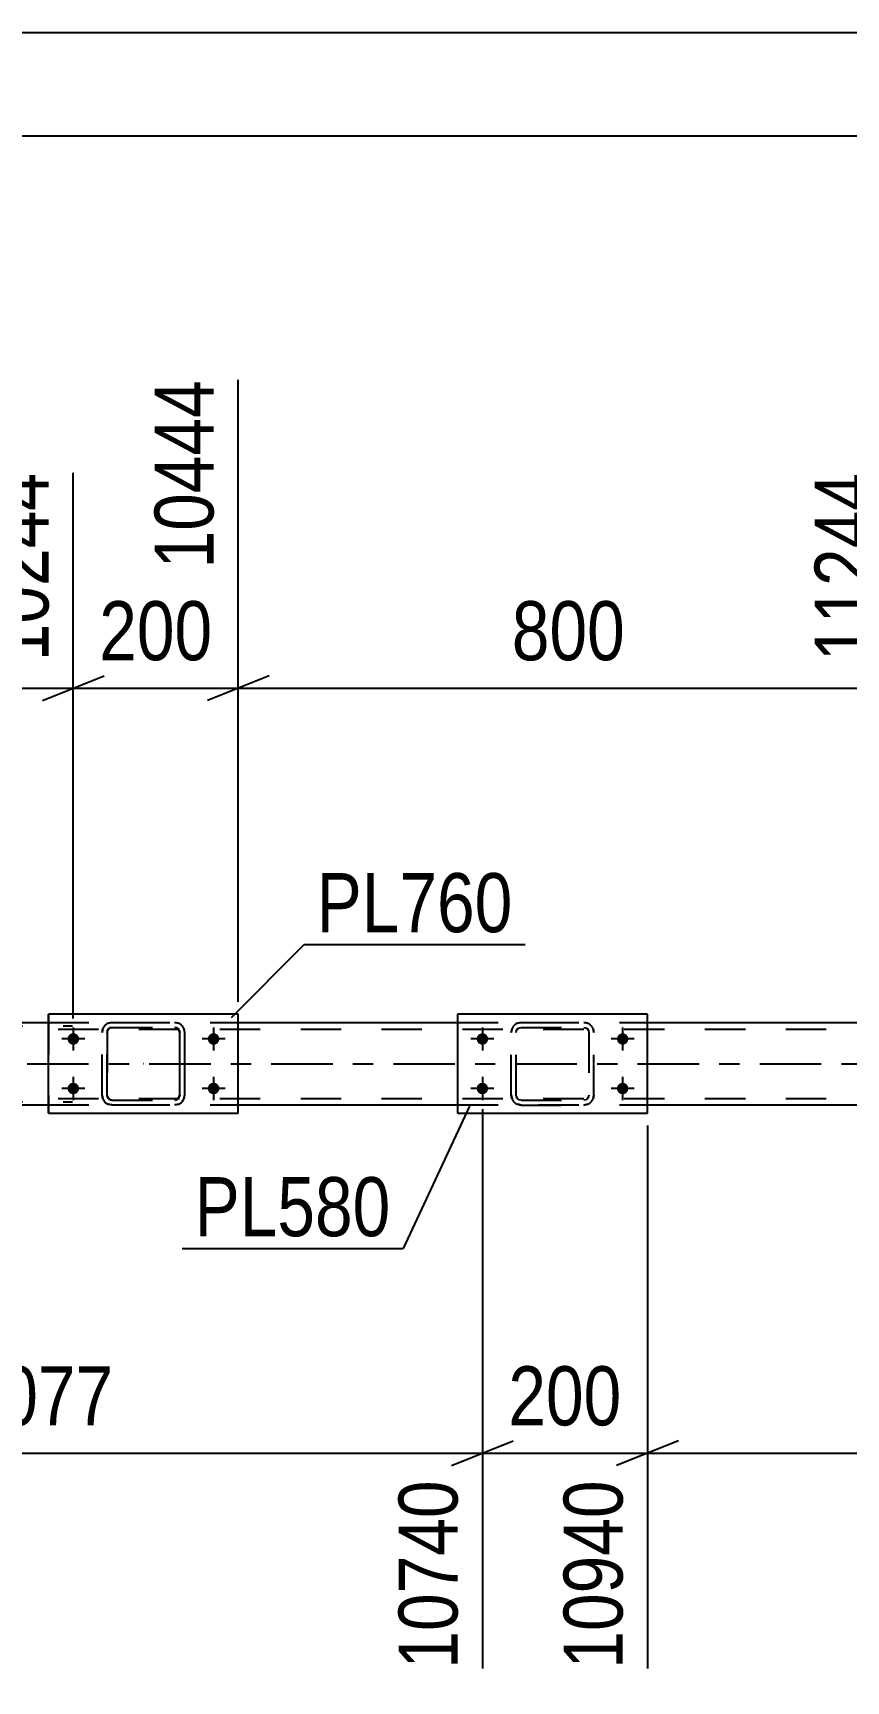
# Model space of a CAD drawing. Header units: millimetres. Extents: x -598 to 243, y -441 to 153.
# Drawn here: x -146.1 to -106.7, y 73.1 to 153 of the extents above; entities that cross this region are included whole.
import ezdxf

# ---------------------------------------------------------------- set-up
doc = ezdxf.new("R2010")
doc.units = ezdxf.units.MM
doc.linetypes.add('DXK_LINE_DOT2', pattern=[3.9198, 1.9599, -1.9599])
doc.linetypes.add('DXK_LINE_DOT3', pattern=[5.9187, 2.979, -0.9799, 0.9799, -0.9799])
doc.styles.add('Arial Narrow', font='ARIALN.TTF', dxfattribs={"height": 0.2})

# ---------------------------------------------------------------- blocks, each defined once
blk = doc.blocks.new('Unknown-318889849-1133')
at = {"color": 5, "linetype": 'Continuous'}
for p, q in [((243.023, 152.993), (-597.977, 152.993)), ((238.023, 147.993), (-592.977, 147.993))]:
    blk.add_line(p, q, dxfattribs=at)
blk = doc.blocks.new('Part-318889849-64102 - 64094')
at = {"color": 7, "linetype": 'DXK_LINE_DOT2'}
for p, q in [((-513.338, 104.717), (-1.547, 104.717)), ((-145.34, 105.037), (-136.14, 105.037)), ((-125.509, 105.037), (-116.309, 105.037)), ((-513.338, 101.357), (-1.547, 101.357)), ((-145.34, 101.037), (-136.14, 101.037)), ((-125.509, 101.037), (-116.309, 101.037))]:
    blk.add_line(p, q, dxfattribs=at)
at = {"color": 2, "linetype": 'Continuous'}
for p, q in [((-167.39, 105.037), (-145.34, 105.037)), ((-136.14, 105.037), (-125.509, 105.037)), ((-116.309, 105.037), (-105.34, 105.037)), ((-167.39, 101.037), (-145.34, 101.037)), ((-136.14, 101.037), (-125.509, 101.037)), ((-116.309, 101.037), (-105.34, 101.037))]:
    blk.add_line(p, q, dxfattribs=at)
at = {"color": 7, "linetype": 'DXK_LINE_DOT3'}
blk.add_line((-513.338, 103.037), (-1.547, 103.037), dxfattribs=at)
blk = doc.blocks.new('Part-318889849-64192 - 64094')
at = {"color": 7, "linetype": 'DXK_LINE_DOT2'}
for p, q in [((-122.909, 104.556), (-122.872, 104.74)), ((-122.872, 104.74), (-122.909, 104.556)), ((-122.669, 104.556), (-122.651, 104.648)), ((-122.651, 104.648), (-122.599, 104.726)), ((-122.612, 105), (-122.429, 105.036)), ((-122.429, 105.036), (-122.612, 105)), ((-122.599, 104.726), (-122.521, 104.778)), ((-122.521, 104.778), (-122.429, 104.796)), ((-122.429, 105.036), (-119.389, 105.036)), ((-122.429, 104.796), (-119.389, 104.796)), ((-119.389, 105.036), (-119.205, 105)), ((-119.205, 105), (-119.389, 105.036)), ((-119.389, 104.796), (-119.297, 104.778)), ((-119.297, 104.778), (-119.219, 104.726)), ((-119.219, 104.726), (-119.167, 104.648)), ((-119.167, 104.648), (-119.149, 104.556)), ((-118.945, 104.74), (-118.909, 104.556)), ((-118.909, 104.556), (-118.945, 104.74)), ((-122.909, 101.516), (-122.909, 104.556)), ((-122.669, 101.516), (-122.669, 104.556)), ((-119.149, 104.556), (-119.149, 101.516)), ((-118.909, 101.516), (-118.909, 104.556)), ((-122.872, 101.333), (-122.909, 101.516)), ((-122.909, 101.516), (-122.872, 101.333)), ((-122.651, 101.425), (-122.669, 101.516)), ((-119.149, 101.516), (-119.167, 101.425)), ((-118.909, 101.516), (-118.945, 101.333)), ((-118.945, 101.333), (-118.909, 101.516)), ((-122.599, 101.347), (-122.651, 101.425)), ((-122.429, 101.036), (-122.612, 101.073)), ((-122.612, 101.073), (-122.429, 101.036)), ((-122.521, 101.295), (-122.599, 101.347)), ((-122.429, 101.276), (-122.521, 101.295)), ((-122.429, 101.276), (-119.389, 101.276)), ((-122.429, 101.036), (-119.389, 101.036)), ((-119.297, 101.295), (-119.389, 101.276)), ((-119.205, 101.073), (-119.389, 101.036)), ((-119.389, 101.036), (-119.205, 101.073)), ((-119.219, 101.347), (-119.297, 101.295)), ((-119.167, 101.425), (-119.219, 101.347))]:
    blk.add_line(p, q, dxfattribs=at)
at = {"color": 7, "linetype": 'DXK_LINE_DOT3'}
blk.add_line((-120.909, 103.036), (-120.909, 103.036), dxfattribs=at)
at = {"color": 7, "linetype": 'DXK_LINE_DOT2'}
for centre, start, end in [((-122.429, 104.556), 112.5, 157.5), ((-122.429, 104.556), 112.5, 157.5), ((-119.389, 104.556), 22.5, 67.5), ((-119.389, 104.556), 22.5, 67.5), ((-122.429, 101.516), 202.5, 247.5), ((-122.429, 101.516), 202.5, 247.5), ((-119.389, 101.516), 292.5, 337.5), ((-119.389, 101.516), 292.5, 337.5)]:
    blk.add_arc(centre, 0.48, start, end, dxfattribs=at)
blk = doc.blocks.new('Part-318889849-64193 - 64094')
at = {"color": 2, "linetype": 'Continuous'}
for p, q in [((-116.309, 105.436), (-125.509, 105.436)), ((-125.509, 105.436), (-125.509, 100.636)), ((-116.309, 100.636), (-116.309, 105.436)), ((-125.509, 100.636), (-116.309, 100.636))]:
    blk.add_line(p, q, dxfattribs=at)
blk = doc.blocks.new('Part-318889849-64227 - 64094')
at = {"color": 7, "linetype": 'DXK_LINE_DOT2'}
for p, q in [((-142.745, 104.557), (-142.708, 104.74)), ((-142.703, 104.74), (-142.74, 104.557)), ((-142.486, 104.648), (-142.505, 104.557)), ((-142.5, 104.557), (-142.482, 104.648)), ((-142.434, 104.726), (-142.486, 104.648)), ((-142.482, 104.648), (-142.43, 104.726)), ((-142.448, 105), (-142.265, 105.037)), ((-142.448, 105), (-142.444, 105)), ((-142.26, 105.037), (-142.444, 105)), ((-142.356, 104.778), (-142.434, 104.726)), ((-142.43, 104.726), (-142.352, 104.778)), ((-142.265, 104.797), (-142.356, 104.778)), ((-142.352, 104.778), (-142.26, 104.797)), ((-142.265, 105.037), (-139.22, 105.037)), ((-142.265, 104.797), (-139.22, 104.797)), ((-139.225, 105.037), (-139.041, 105)), ((-139.133, 104.778), (-139.225, 104.797)), ((-139.036, 105), (-139.22, 105.037)), ((-139.22, 104.797), (-139.128, 104.778)), ((-139.133, 104.778), (-139.128, 104.778)), ((-139.055, 104.726), (-139.133, 104.778)), ((-139.128, 104.778), (-139.05, 104.726)), ((-139.003, 104.648), (-139.055, 104.726)), ((-139.05, 104.726), (-138.998, 104.648)), ((-138.985, 104.557), (-139.003, 104.648)), ((-138.998, 104.648), (-138.98, 104.557)), ((-138.781, 104.74), (-138.745, 104.557)), ((-138.74, 104.557), (-138.776, 104.74)), ((-142.745, 104.557), (-142.74, 104.557)), ((-142.745, 101.517), (-142.745, 104.557)), ((-142.74, 101.517), (-142.74, 104.557)), ((-142.5, 104.557), (-142.505, 104.557)), ((-142.505, 104.557), (-142.505, 101.517)), ((-142.5, 101.517), (-142.5, 104.557)), ((-138.98, 104.557), (-138.985, 104.557)), ((-138.985, 104.557), (-138.985, 101.517)), ((-138.98, 101.517), (-138.98, 104.557)), ((-138.74, 104.557), (-138.745, 104.557)), ((-138.745, 104.557), (-138.745, 101.517)), ((-138.74, 101.517), (-138.74, 104.557)), ((-142.74, 101.517), (-142.745, 101.517)), ((-142.708, 101.333), (-142.745, 101.517)), ((-142.74, 101.517), (-142.703, 101.333)), ((-142.505, 101.517), (-142.5, 101.517)), ((-142.505, 101.517), (-142.486, 101.425)), ((-142.482, 101.425), (-142.5, 101.517)), ((-139.003, 101.425), (-138.985, 101.517)), ((-138.98, 101.517), (-138.998, 101.425)), ((-138.985, 101.517), (-138.98, 101.517)), ((-138.745, 101.517), (-138.781, 101.333)), ((-138.776, 101.333), (-138.74, 101.517)), ((-138.745, 101.517), (-138.74, 101.517)), ((-142.486, 101.425), (-142.434, 101.347)), ((-142.43, 101.347), (-142.482, 101.425)), ((-142.448, 101.073), (-142.444, 101.073)), ((-142.265, 101.037), (-142.448, 101.073)), ((-142.444, 101.073), (-142.26, 101.037)), ((-142.434, 101.347), (-142.356, 101.295)), ((-142.352, 101.295), (-142.43, 101.347)), ((-142.356, 101.295), (-142.265, 101.277)), ((-142.26, 101.277), (-142.352, 101.295)), ((-142.265, 101.277), (-139.22, 101.277)), ((-142.265, 101.037), (-139.22, 101.037)), ((-139.225, 101.277), (-139.133, 101.295)), ((-139.041, 101.073), (-139.225, 101.037)), ((-139.128, 101.295), (-139.22, 101.277)), ((-139.22, 101.037), (-139.036, 101.073)), ((-139.133, 101.295), (-139.055, 101.347)), ((-139.133, 101.295), (-139.128, 101.295)), ((-139.05, 101.347), (-139.128, 101.295)), ((-139.055, 101.347), (-139.003, 101.425)), ((-138.998, 101.425), (-139.05, 101.347))]:
    blk.add_line(p, q, dxfattribs=at)
at = {"color": 7, "linetype": 'DXK_LINE_DOT3'}
blk.add_line((-140.737, 103.037), (-140.748, 103.037), dxfattribs=at)
at = {"color": 7, "linetype": 'DXK_LINE_DOT2'}
for centre, start, end in [((-142.265, 104.557), 112.5, 157.5), ((-142.26, 104.557), 112.5, 157.5), ((-139.225, 104.557), 22.5, 67.5), ((-139.22, 104.557), 22.5, 67.5), ((-142.265, 101.517), 202.5, 247.5), ((-142.26, 101.517), 202.5, 247.5), ((-139.225, 101.517), 292.5, 337.5), ((-139.22, 101.517), 292.5, 337.5)]:
    blk.add_arc(centre, 0.48, start, end, dxfattribs=at)
blk = doc.blocks.new('Part-318889849-64228 - 64094')
at = {"color": 2, "linetype": 'Continuous'}
for p, q in [((-145.34, 100.637), (-145.34, 105.437)), ((-145.34, 105.437), (-145.34, 105.437)), ((-136.14, 105.437), (-145.34, 105.437)), ((-136.14, 100.637), (-136.14, 105.437)), ((-145.34, 100.637), (-145.34, 100.637)), ((-145.34, 100.637), (-136.14, 100.637))]:
    blk.add_line(p, q, dxfattribs=at)
at = {"color": 7, "linetype": 'DXK_LINE_DOT2'}
for p, q in [((-145.34, 105.437), (-145.34, 100.637)), ((-145.34, 105.437), (-145.34, 105.437)), ((-136.14, 100.637), (-136.14, 105.437)), ((-145.34, 100.637), (-145.34, 100.637))]:
    blk.add_line(p, q, dxfattribs=at)
blk = doc.blocks.new('Part-318889849-64263 - 64094')
at = {"color": 7, "linetype": 'DXK_LINE_DOT2'}
for p, q in [((-152.79, 104.839), (-152.816, 104.717)), ((-152.816, 104.717), (-152.816, 101.357)), ((-152.646, 104.717), (-152.633, 104.778)), ((-152.646, 104.717), (-152.646, 101.357)), ((-152.633, 104.778), (-152.596, 104.83)), ((-152.476, 105.037), (-152.606, 105.012)), ((-152.596, 104.83), (-152.541, 104.864)), ((-152.541, 104.864), (-152.476, 104.877)), ((-152.476, 105.037), (-144.175, 105.037)), ((-152.476, 104.877), (-144.175, 104.877)), ((-148.77, 105.012), (-148.9, 105.037)), ((-148.9, 104.877), (-148.835, 104.864)), ((-148.835, 104.864), (-148.811, 104.849)), ((-148.811, 104.849), (-148.78, 104.83)), ((-148.78, 104.83), (-148.743, 104.778)), ((-148.743, 104.778), (-148.73, 104.717)), ((-148.73, 104.717), (-148.73, 101.357)), ((-148.56, 104.717), (-148.586, 104.839)), ((-148.56, 104.717), (-148.56, 101.357)), ((-152.816, 101.357), (-152.79, 101.234)), ((-152.633, 101.295), (-152.646, 101.357)), ((-152.596, 101.243), (-152.633, 101.295)), ((-152.606, 101.061), (-152.476, 101.037)), ((-152.541, 101.209), (-152.596, 101.243)), ((-152.476, 101.197), (-152.541, 101.209)), ((-152.476, 101.197), (-144.175, 101.197)), ((-152.476, 101.037), (-144.175, 101.037)), ((-148.9, 101.197), (-148.835, 101.209)), ((-148.9, 101.037), (-148.77, 101.061)), ((-148.835, 101.209), (-148.811, 101.224)), ((-148.811, 101.224), (-148.78, 101.243)), ((-148.743, 101.295), (-148.78, 101.243)), ((-148.73, 101.357), (-148.743, 101.295)), ((-148.586, 101.234), (-148.56, 101.357))]:
    blk.add_line(p, q, dxfattribs=at)
for centre, start, end in [((-152.489, 104.703), 110.75831, 155.68004), ((-148.887, 104.703), 24.31996, 69.24168), ((-152.489, 101.37), 204.31996, 249.24168)]:
    blk.add_arc(centre, 0.331, start, end, dxfattribs=at)
blk = doc.blocks.new('Bolt-318889849-64287 - 64094')
at = {"linetype": 'Continuous'}
for points in [[(-124.309, 103.956, -1), (-124.309, 104.516, -1)], [(-117.509, 103.956, -1), (-117.509, 104.516, -1)], [(-124.309, 101.556, -1), (-124.309, 102.116, -1)], [(-117.509, 101.556, -1), (-117.509, 102.116, -1)]]:
    blk.add_hatch(color=1, dxfattribs=at).paths.add_polyline_path(points)
at = {"color": 1, "linetype": 'Continuous'}
for p, q in [((-124.309, 104.796), (-124.309, 103.676)), ((-117.509, 104.796), (-117.509, 103.676)), ((-123.749, 104.236), (-124.869, 104.236)), ((-116.949, 104.236), (-118.069, 104.236)), ((-124.309, 102.396), (-124.309, 101.276)), ((-117.509, 102.396), (-117.509, 101.276)), ((-123.749, 101.836), (-124.869, 101.836)), ((-116.949, 101.836), (-118.069, 101.836))]:
    blk.add_line(p, q, dxfattribs=at)
blk = doc.blocks.new('Bolt-318889849-64301 - 64094')
at = {"linetype": 'Continuous'}
for points in [[(-144.42, 104.237), (-144.414, 104.295), (-144.396, 104.35), (-144.366, 104.401), (-144.327, 104.445), (-144.28, 104.479), (-144.226, 104.503), (-144.169, 104.515), (-144.11, 104.515), (-144.053, 104.503), (-144, 104.479), (-143.952, 104.445), (-143.913, 104.401), (-143.884, 104.35), (-143.866, 104.295), (-143.86, 104.237), (-143.866, 104.178), (-143.884, 104.123), (-143.913, 104.072), (-143.952, 104.028), (-144, 103.994), (-144.053, 103.97), (-144.11, 103.958), (-144.169, 103.958), (-144.226, 103.97), (-144.28, 103.994), (-144.327, 104.028), (-144.366, 104.072), (-144.396, 104.123), (-144.414, 104.178)], [(-137.62, 104.237), (-137.614, 104.295), (-137.596, 104.35), (-137.566, 104.401), (-137.527, 104.445), (-137.48, 104.479), (-137.426, 104.503), (-137.369, 104.515), (-137.31, 104.515), (-137.253, 104.503), (-137.2, 104.479), (-137.152, 104.445), (-137.113, 104.401), (-137.084, 104.35), (-137.066, 104.295), (-137.06, 104.237), (-137.066, 104.178), (-137.084, 104.123), (-137.113, 104.072), (-137.152, 104.028), (-137.2, 103.994), (-137.253, 103.97), (-137.31, 103.958), (-137.369, 103.958), (-137.426, 103.97), (-137.48, 103.994), (-137.527, 104.028), (-137.566, 104.072), (-137.596, 104.123), (-137.614, 104.178)], [(-144.42, 101.837), (-144.414, 101.895), (-144.396, 101.95), (-144.366, 102.001), (-144.327, 102.045), (-144.28, 102.079), (-144.226, 102.103), (-144.169, 102.115), (-144.11, 102.115), (-144.053, 102.103), (-144, 102.079), (-143.952, 102.045), (-143.913, 102.001), (-143.884, 101.95), (-143.866, 101.895), (-143.86, 101.837), (-143.866, 101.778), (-143.884, 101.723), (-143.913, 101.672), (-143.952, 101.628), (-144, 101.594), (-144.053, 101.57), (-144.11, 101.558), (-144.169, 101.558), (-144.226, 101.57), (-144.28, 101.594), (-144.327, 101.628), (-144.366, 101.672), (-144.396, 101.723), (-144.414, 101.778)], [(-137.62, 101.837), (-137.614, 101.895), (-137.596, 101.95), (-137.566, 102.001), (-137.527, 102.045), (-137.48, 102.079), (-137.426, 102.103), (-137.369, 102.115), (-137.31, 102.115), (-137.253, 102.103), (-137.2, 102.079), (-137.152, 102.045), (-137.113, 102.001), (-137.084, 101.95), (-137.066, 101.895), (-137.06, 101.837), (-137.066, 101.778), (-137.084, 101.723), (-137.113, 101.672), (-137.152, 101.628), (-137.2, 101.594), (-137.253, 101.57), (-137.31, 101.558), (-137.369, 101.558), (-137.426, 101.57), (-137.48, 101.594), (-137.527, 101.628), (-137.566, 101.672), (-137.596, 101.723), (-137.614, 101.778)]]:
    blk.add_hatch(color=1, dxfattribs=at).paths.add_polyline_path(points)
at = {"color": 1, "linetype": 'Continuous'}
for p, q in [((-144.14, 104.797), (-144.14, 103.677)), ((-137.34, 104.797), (-137.34, 103.677)), ((-143.58, 104.237), (-144.7, 104.237)), ((-136.78, 104.237), (-137.9, 104.237)), ((-144.14, 102.397), (-144.14, 101.277)), ((-137.34, 102.397), (-137.34, 101.277)), ((-143.58, 101.837), (-144.7, 101.837)), ((-136.78, 101.837), (-137.9, 101.837))]:
    blk.add_line(p, q, dxfattribs=at)
blk = doc.blocks.new('StraightDimension-318889849-64830 - 64094')
at = {"color": 7, "linetype": 'Continuous'}
for p, q in [((-136.14, 106.037), (-136.14, 136.182)), ((-104.14, 105.237), (-104.14, 131.682)), ((-134.64, 121.841), (-137.64, 120.641)), ((-105.64, 120.641), (-102.64, 121.841)), ((-136.14, 121.241), (-104.14, 121.241))]:
    blk.add_line(p, q, dxfattribs=at)
at = {"color": 0}
blk.add_wipeout([(-116.798, 121.991), (-116.798, 126.191), (-123.482, 126.191), (-123.482, 121.991)], dxfattribs=at)
at = {"color": 3, "style": 'Arial Narrow'}
blk.add_text('800', height=2.8633, dxfattribs=at).set_placement((-122.882, 122.591))
at = {"color": 0, "linetype": 'Continuous'}
blk.add_wipeout([(-104.74, 132.282), (-108.94, 132.282), (-108.94, 121.941), (-104.74, 121.941)], dxfattribs=at)
at = {"color": 3, "linetype": 'Continuous', "style": 'Arial Narrow'}
blk.add_text('11244', height=2.8633, rotation=90.00021, dxfattribs=at).set_placement((-105.34, 122.541))
blk = doc.blocks.new('StraightDimension-318889849-66128 - 64094')
at = {"color": 7, "linetype": 'Continuous'}
for p, q in [((-124.309, 100.836), (-124.309, 73.719)), ((-167.39, 100.037), (-167.39, 75.547)), ((-165.89, 84.76), (-168.89, 83.56)), ((-125.809, 83.56), (-122.809, 84.76)), ((-167.39, 84.16), (-124.309, 84.16))]:
    blk.add_line(p, q, dxfattribs=at)
at = {"color": 0}
blk.add_wipeout([(-141.593, 84.91), (-141.593, 89.11), (-150.105, 89.11), (-150.105, 84.91)], dxfattribs=at)
at = {"color": 3, "style": 'Arial Narrow'}
blk.add_text('1077', height=2.8633, dxfattribs=at).set_placement((-149.505, 85.51))
at = {"color": 0, "linetype": 'Continuous'}
blk.add_wipeout([(-124.909, 83.46), (-129.109, 83.46), (-129.109, 73.119), (-124.909, 73.119)], dxfattribs=at)
at = {"color": 3, "linetype": 'Continuous', "style": 'Arial Narrow'}
blk.add_text('10740', height=2.8633, rotation=90.00021, dxfattribs=at).set_placement((-125.509, 73.719))
blk = doc.blocks.new('StraightDimension-318889849-64831 - 64094')
at = {"color": 7, "linetype": 'Continuous'}
for p, q in [((-136.14, 106.037), (-136.14, 136.182)), ((-144.14, 105.237), (-144.14, 131.682)), ((-145.64, 120.641), (-142.64, 121.841)), ((-134.64, 121.841), (-137.64, 120.641)), ((-144.14, 121.241), (-136.14, 121.241))]:
    blk.add_line(p, q, dxfattribs=at)
at = {"color": 0}
blk.add_wipeout([(-136.798, 121.991), (-136.798, 126.191), (-143.482, 126.191), (-143.482, 121.991)], dxfattribs=at)
at = {"color": 3, "style": 'Arial Narrow'}
blk.add_text('200', height=2.8633, dxfattribs=at).set_placement((-142.882, 122.591))
at = {"color": 0, "linetype": 'Continuous'}
blk.add_wipeout([(-136.74, 136.782), (-140.94, 136.782), (-140.94, 126.441), (-136.74, 126.441)], dxfattribs=at)
at = {"color": 3, "linetype": 'Continuous', "style": 'Arial Narrow'}
blk.add_text('10444', height=2.8633, rotation=90.00021, dxfattribs=at).set_placement((-137.34, 127.041))
blk = doc.blocks.new('StraightDimension-318889849-64832 - 64094')
at = {"color": 7, "linetype": 'Continuous'}
for p, q in [((-176.148, 106.037), (-176.148, 134.354)), ((-144.14, 105.237), (-144.14, 131.682)), ((-174.648, 121.841), (-177.648, 120.641)), ((-145.64, 120.641), (-142.64, 121.841)), ((-176.148, 121.241), (-144.14, 121.241))]:
    blk.add_line(p, q, dxfattribs=at)
at = {"color": 0}
blk.add_wipeout([(-156.801, 121.991), (-156.801, 126.191), (-163.486, 126.191), (-163.486, 121.991)], dxfattribs=at)
at = {"color": 3, "style": 'Arial Narrow'}
blk.add_text('800', height=2.8633, dxfattribs=at).set_placement((-162.886, 122.591))
at = {"color": 0, "linetype": 'Continuous'}
blk.add_wipeout([(-144.74, 132.282), (-148.94, 132.282), (-148.94, 121.941), (-144.74, 121.941)], dxfattribs=at)
at = {"color": 3, "linetype": 'Continuous', "style": 'Arial Narrow'}
blk.add_text('10244', height=2.8633, rotation=90.00021, dxfattribs=at).set_placement((-145.34, 122.541))
blk = doc.blocks.new('StraightDimension-318889849-66126 - 64094')
at = {"color": 7, "linetype": 'Continuous'}
for p, q in [((-73.228, 100.836), (-73.228, 73.719)), ((-116.309, 100.037), (-116.309, 73.719)), ((-114.809, 84.76), (-117.809, 83.56)), ((-74.728, 83.56), (-71.728, 84.76)), ((-116.309, 84.16), (-73.228, 84.16))]:
    blk.add_line(p, q, dxfattribs=at)
at = {"color": 0}
blk.add_wipeout([(-90.512, 84.91), (-90.512, 89.11), (-99.025, 89.11), (-99.025, 84.91)], dxfattribs=at)
at = {"color": 3, "style": 'Arial Narrow'}
blk.add_text('1077', height=2.8633, dxfattribs=at).set_placement((-98.425, 85.51))
at = {"color": 0, "linetype": 'Continuous'}
blk.add_wipeout([(-73.828, 83.46), (-78.028, 83.46), (-78.028, 73.119), (-73.828, 73.119)], dxfattribs=at)
at = {"color": 3, "linetype": 'Continuous', "style": 'Arial Narrow'}
blk.add_text('12017', height=2.8633, rotation=90.00021, dxfattribs=at).set_placement((-74.428, 73.719))
blk = doc.blocks.new('StraightDimension-318889849-66127 - 64094')
at = {"color": 7, "linetype": 'Continuous'}
for p, q in [((-124.309, 100.836), (-124.309, 73.719)), ((-116.309, 100.037), (-116.309, 73.719)), ((-125.809, 83.56), (-122.809, 84.76)), ((-114.809, 84.76), (-117.809, 83.56)), ((-124.309, 84.16), (-116.309, 84.16))]:
    blk.add_line(p, q, dxfattribs=at)
at = {"color": 0}
blk.add_wipeout([(-116.967, 84.91), (-116.967, 89.11), (-123.651, 89.11), (-123.651, 84.91)], dxfattribs=at)
at = {"color": 0, "linetype": 'Continuous'}
blk.add_wipeout([(-116.909, 83.46), (-121.109, 83.46), (-121.109, 73.119), (-116.909, 73.119)], dxfattribs=at)
at = {"color": 3, "style": 'Arial Narrow'}
blk.add_text('200', height=2.8633, dxfattribs=at).set_placement((-123.051, 85.51))
at = {"color": 3, "linetype": 'Continuous', "style": 'Arial Narrow'}
blk.add_text('10940', height=2.8633, rotation=90.00021, dxfattribs=at).set_placement((-117.509, 73.719))
blk = doc.blocks.new('Mark-318889849-64537 - 64094')
at = {"color": 30, "linetype": 'Continuous'}
for p in [(-124.933, 100.984), (-138.859, 94.077)]:
    blk.add_line(p, (-128.155, 94.077), dxfattribs=at)
at = {"color": 0}
blk.add_wipeout([(-128.755, 94.677), (-128.755, 97.677), (-138.259, 97.677), (-138.259, 94.677)], dxfattribs=at)
blk.add_wipeout([(-128.755, 94.677), (-128.755, 97.677), (-138.259, 97.677), (-138.259, 94.677)], dxfattribs=at)
at = {"color": 3, "style": 'Arial Narrow'}
blk.add_text('PL580', height=2.8633, dxfattribs=at).set_placement((-138.259, 94.677))
blk = doc.blocks.new('Mark-318889849-64579 - 64094')
at = {"color": 30, "linetype": 'Continuous'}
for p, q in [((-136.479, 105.277), (-132.943, 108.812)), ((-132.943, 108.812), (-122.239, 108.812))]:
    blk.add_line(p, q, dxfattribs=at)
at = {"color": 0}
blk.add_wipeout([(-122.839, 109.412), (-122.839, 112.412), (-132.343, 112.412), (-132.343, 109.412)], dxfattribs=at)
blk.add_wipeout([(-122.839, 109.412), (-122.839, 112.412), (-132.343, 112.412), (-132.343, 109.412)], dxfattribs=at)
at = {"color": 3, "style": 'Arial Narrow'}
blk.add_text('PL760', height=2.8633, dxfattribs=at).set_placement((-132.343, 109.412))

msp = doc.modelspace()

# ---------------------------------------------------------------- block references
for name in ['Unknown-318889849-1133', 'Part-318889849-64228 - 64094', 'Part-318889849-64193 - 64094', 'Part-318889849-64102 - 64094', 'Part-318889849-64263 - 64094', 'Bolt-318889849-64301 - 64094', 'Part-318889849-64227 - 64094', 'Bolt-318889849-64287 - 64094', 'Part-318889849-64192 - 64094']:
    msp.add_blockref(name, (0, 0))

# ---------------------------------------------------------------- next in the draw order: block references
for name in ['StraightDimension-318889849-64830 - 64094', 'StraightDimension-318889849-66128 - 64094', 'StraightDimension-318889849-66126 - 64094']:
    msp.add_blockref(name, (0, 0))

# ---------------------------------------------------------------- next in the draw order: block references
for name in ['StraightDimension-318889849-64831 - 64094', 'StraightDimension-318889849-66127 - 64094']:
    msp.add_blockref(name, (0, 0))

# ---------------------------------------------------------------- next in the draw order: block references
for name in ['StraightDimension-318889849-64832 - 64094', 'Mark-318889849-64579 - 64094', 'Mark-318889849-64537 - 64094']:
    msp.add_blockref(name, (0, 0))

doc.saveas('drawing.dxf')
